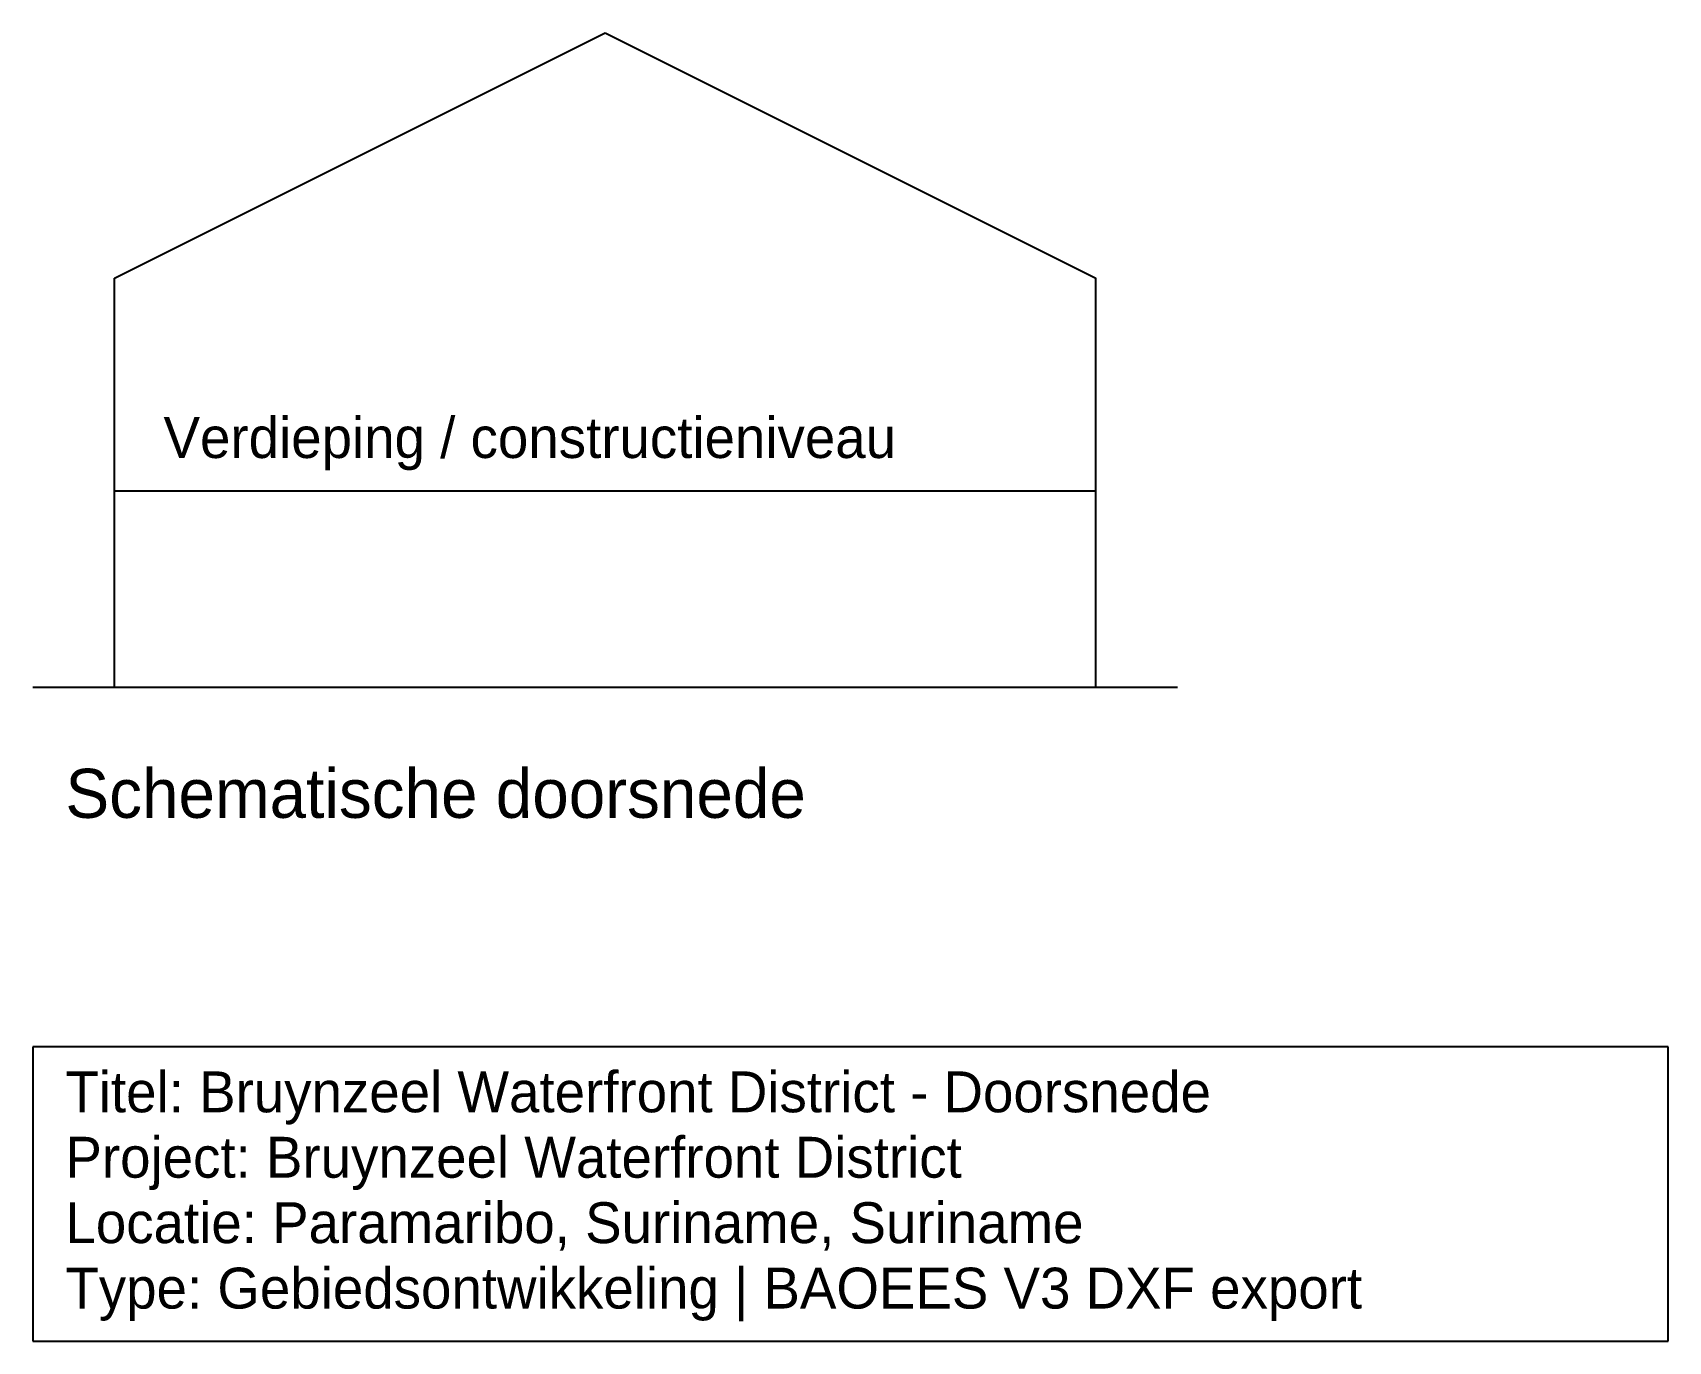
# Model space of a CAD drawing. Extents: x 0 to 100, y -40 to 40.
import ezdxf

# ---------------------------------------------------------------- set-up
doc = ezdxf.new("R2010")
doc.units = 0
for name, color, linetype in [('BAOEES_GEOMETRY', 7, 'CONTINUOUS'), ('BAOEES_PROJECT', 7, 'CONTINUOUS'), ('BAOEES_TEXT', 7, 'CONTINUOUS')]:
    doc.layers.add(name, color=color, linetype=linetype)

msp = doc.modelspace()

# ---------------------------------------------------------------- linework, layer by layer
at = {"layer": 'BAOEES_GEOMETRY'}
for p, q in [((5, 25), (35, 40)), ((35, 40), (65, 25)), ((5, 0), (5, 25)), ((65, 0), (65, 25)), ((5, 12), (65, 12)), ((0, 0), (70, 0))]:
    msp.add_line(p, q, dxfattribs=at)
at = {"layer": 'BAOEES_PROJECT'}
for p, q in [((100, -22), (0, -22)), ((0, -22), (0, -40)), ((100, -40), (100, -22)), ((0, -40), (100, -40))]:
    msp.add_line(p, q, dxfattribs=at)

# ---------------------------------------------------------------- texts
at = {"layer": 'BAOEES_TEXT'}
for s, height, p in [('Verdieping / constructieniveau', 2.5, (8, 14)), ('Schematische doorsnede', 3, (2, -8)), ('Titel: Bruynzeel Waterfront District - Doorsnede', 2.5, (2, -26)), ('Project: Bruynzeel Waterfront District', 2.5, (2, -30)), ('Locatie: Paramaribo, Suriname, Suriname', 2.5, (2, -34)), ('Type: Gebiedsontwikkeling | BAOEES V3 DXF export', 2.5, (2, -38))]:
    msp.add_text(s, height=height, dxfattribs=at).set_placement(p)

doc.saveas('drawing.dxf')
